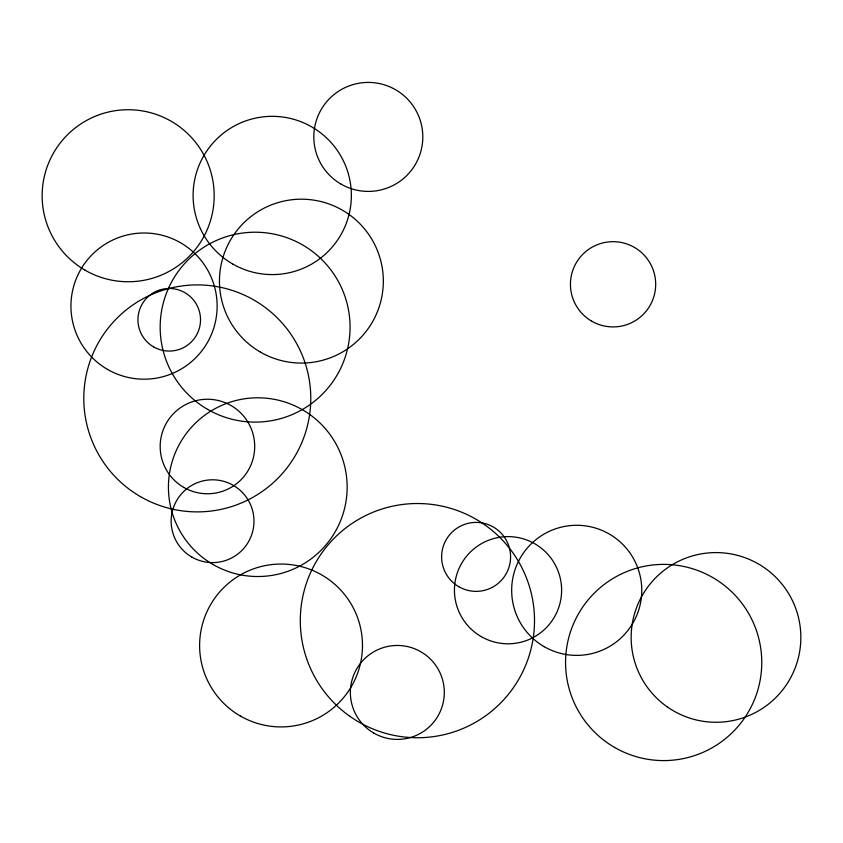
<?xml version="1.0" encoding="UTF-8"?>
<svg xmlns="http://www.w3.org/2000/svg" width="843" height="843" viewBox="0 0 843 843"><rect width="100%" height="100%" fill="white"/><g stroke="black" fill="none" stroke-linecap="round" stroke-linejoin="round"><path stroke-width="1.26" d="M191.856 557.065A41.412 41.412 0 0 0 253.975 521.206A41.412 41.412 0 0 0 191.856 485.336A41.412 41.412 0 0 0 191.856 557.065M591.754 321.204A42.614 42.614 0 0 0 655.685 284.291A42.614 42.614 0 0 0 591.754 247.389A42.614 42.614 0 0 0 591.754 321.204M544.188 646.676A65.059 65.059 0 0 0 641.765 590.332A65.059 65.059 0 0 0 544.188 533.998A65.059 65.059 0 0 0 544.188 646.676M349.971 716.381A117.114 117.114 0 0 0 534.04 631.154A117.114 117.114 0 0 0 368.201 514.356A117.114 117.114 0 0 0 349.971 716.381M207.641 409.392A94.953 94.953 0 0 0 350.066 327.158A94.953 94.953 0 0 0 207.641 244.934A94.953 94.953 0 0 0 207.641 409.392M260.424 352.1A81.94 81.94 0 0 0 383.333 281.13A81.94 81.94 0 0 0 260.424 210.17A81.94 81.94 0 0 0 260.424 352.1M232.668 263.985A79.126 79.126 0 0 0 351.362 195.46A79.126 79.126 0 0 0 232.668 126.935A79.126 79.126 0 0 0 232.668 263.985M153.595 346.873A31.286 31.286 0 0 0 200.529 319.771A31.286 31.286 0 0 0 153.595 292.679A31.286 31.286 0 0 0 153.595 346.873M140.539 496.685A113.499 113.499 0 0 0 310.782 398.402A113.499 113.499 0 0 0 140.539 300.108A113.499 113.499 0 0 0 140.539 496.685M85.164 270.234A86.018 86.018 0 0 0 214.185 195.745A86.018 86.018 0 0 0 85.164 121.244A86.018 86.018 0 0 0 85.164 270.234M240.329 716.002A81.434 81.434 0 0 0 362.479 645.485A81.434 81.434 0 0 0 240.329 574.958A81.434 81.434 0 0 0 240.329 716.002M458.866 586.749A34.479 34.479 0 0 0 510.584 556.886A34.479 34.479 0 0 0 458.866 527.023A34.479 34.479 0 0 0 458.866 586.749M341.057 184.111A54.5 54.5 0 0 0 422.807 136.914A54.5 54.5 0 0 0 341.057 89.716A54.5 54.5 0 0 0 341.057 184.111M481.227 636.613A53.594 53.594 0 0 0 561.617 590.205A53.594 53.594 0 0 0 481.227 543.788A53.594 53.594 0 0 0 481.227 636.613M614.61 747.446A98.104 98.104 0 0 0 761.766 662.482A98.104 98.104 0 0 0 614.61 577.529A98.104 98.104 0 0 0 614.61 747.446M667.15 706.803A84.848 84.848 0 0 0 800.502 645.053A84.848 84.848 0 0 0 680.354 560.437A84.848 84.848 0 0 0 667.15 706.803M107.493 369.392A73.088 73.088 0 0 0 217.136 306.093A73.088 73.088 0 0 0 107.493 242.795A73.088 73.088 0 0 0 107.493 369.392M213.11 564.547A89.358 89.358 0 0 0 347.147 487.159A89.358 89.358 0 0 0 213.11 409.772A89.358 89.358 0 0 0 213.11 564.547M373.849 733.104A46.966 46.966 0 0 0 444.303 692.43A46.966 46.966 0 0 0 373.849 651.755A46.966 46.966 0 0 0 373.849 733.104M183.806 487.433A47.261 47.261 0 0 0 254.702 446.505A47.261 47.261 0 0 0 183.806 405.578A47.261 47.261 0 0 0 183.806 487.433"/></g></svg>
